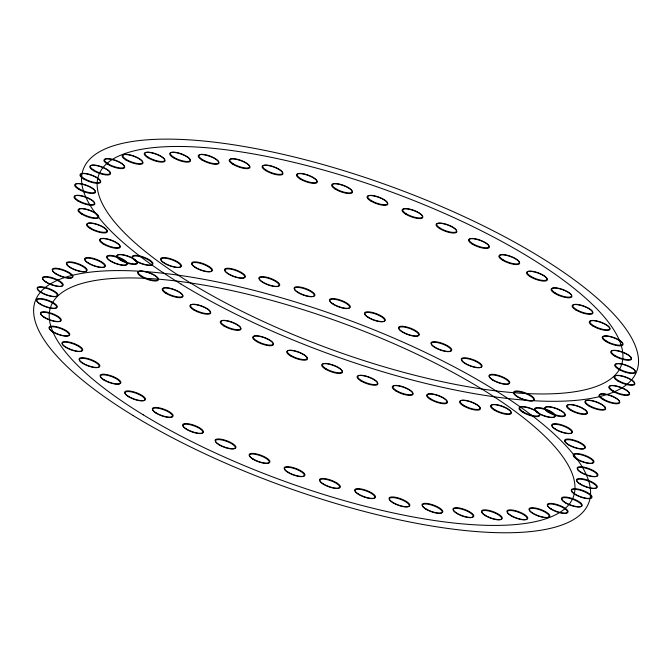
<?xml version="1.0" encoding="UTF-8"?>
<svg xmlns="http://www.w3.org/2000/svg" width="672" height="672" viewBox="0 0 672 672"><rect width="100%" height="100%" fill="white"/><g stroke="black" fill="none" stroke-linecap="round" stroke-linejoin="round"><path stroke-width="1.01" d="M143.228 414.826A278.057 84.252 20 0 0 570.898 501.833A278.057 84.252 20 0 0 221.978 288.523A278.057 84.252 20 0 0 143.228 414.826M191.159 283.366A278.057 84.252 20 0 0 618.828 370.373A278.057 84.252 20 0 0 269.909 157.063A278.057 84.252 20 0 0 191.159 283.366M133.199 415.607A294.58 89.258 20 0 0 586.278 507.78A294.58 89.258 20 0 0 216.628 281.803A294.58 89.258 20 0 0 133.199 415.607M181.129 284.147A294.58 89.258 20 0 0 634.208 376.32A294.58 89.258 20 0 0 264.558 150.343A294.58 89.258 20 0 0 181.129 284.147M580.356 484.336A10.525 3.192 20 0 0 596.543 487.628A10.525 3.192 20 0 0 583.338 479.556A10.525 3.192 20 0 0 580.356 484.336M580.222 483.924A11.012 3.335 20 0 0 597.156 487.368A11.012 3.335 20 0 0 583.338 478.918A11.012 3.335 20 0 0 580.222 483.924M617.77 380.948A11.012 3.335 20 0 0 634.704 384.392A11.012 3.335 20 0 0 620.886 375.942A11.012 3.335 20 0 0 617.77 380.948M618.223 380.486A10.525 3.192 20 0 0 634.41 383.779A10.525 3.192 20 0 0 621.205 375.707A10.525 3.192 20 0 0 618.223 380.486M575.089 494.483A10.525 3.192 20 0 0 591.276 497.776A10.525 3.192 20 0 0 578.071 489.703A10.525 3.192 20 0 0 575.089 494.483M574.955 494.071A11.012 3.335 20 0 0 591.889 497.515A11.012 3.335 20 0 0 578.071 489.073A11.012 3.335 20 0 0 574.955 494.071M612.503 391.096A11.012 3.335 20 0 0 629.437 394.54A11.012 3.335 20 0 0 615.619 386.089A11.012 3.335 20 0 0 612.503 391.096M612.956 390.634A10.525 3.192 20 0 0 629.143 393.926A10.525 3.192 20 0 0 615.938 385.854A10.525 3.192 20 0 0 612.956 390.634M565.303 502.824A10.525 3.192 20 0 0 581.482 506.117A10.525 3.192 20 0 0 568.277 498.044A10.525 3.192 20 0 0 565.303 502.824M565.16 502.404A11.012 3.335 20 0 0 582.103 505.856A11.012 3.335 20 0 0 568.285 497.406A11.012 3.335 20 0 0 565.16 502.404M602.708 399.428A11.012 3.335 20 0 0 619.651 402.872A11.012 3.335 20 0 0 605.833 394.43A11.012 3.335 20 0 0 602.708 399.428M603.17 398.966A10.525 3.192 20 0 0 619.349 402.259A10.525 3.192 20 0 0 606.144 394.187A10.525 3.192 20 0 0 603.17 398.966M551.149 509.2A10.525 3.192 20 0 0 567.336 512.492A10.525 3.192 20 0 0 554.131 504.42A10.525 3.192 20 0 0 551.149 509.2M551.015 508.78A11.012 3.335 20 0 0 567.949 512.232A11.012 3.335 20 0 0 554.131 503.782A11.012 3.335 20 0 0 551.015 508.78M588.563 405.804A11.012 3.335 20 0 0 605.497 409.248A11.012 3.335 20 0 0 591.679 400.806A11.012 3.335 20 0 0 588.563 405.804M589.016 405.342A10.525 3.192 20 0 0 605.203 408.635A10.525 3.192 20 0 0 591.998 400.562A10.525 3.192 20 0 0 589.016 405.342M532.888 513.509A10.525 3.192 20 0 0 549.074 516.802A10.525 3.192 20 0 0 535.87 508.729A10.525 3.192 20 0 0 532.888 513.509M532.753 513.097A11.012 3.335 20 0 0 549.688 516.541A11.012 3.335 20 0 0 535.87 508.091A11.012 3.335 20 0 0 532.753 513.097M570.301 410.113A11.012 3.335 20 0 0 587.236 413.566A11.012 3.335 20 0 0 573.418 405.115A11.012 3.335 20 0 0 570.301 410.113M570.755 409.651A10.525 3.192 20 0 0 586.942 412.944A10.525 3.192 20 0 0 573.737 404.872A10.525 3.192 20 0 0 570.755 409.651M510.829 515.676A10.525 3.192 20 0 0 527.008 518.969A10.525 3.192 20 0 0 513.803 510.896A10.525 3.192 20 0 0 510.829 515.676M510.686 515.264A11.012 3.335 20 0 0 527.629 518.708A11.012 3.335 20 0 0 513.811 510.266A11.012 3.335 20 0 0 510.686 515.264M548.234 412.289A11.012 3.335 20 0 0 565.169 415.733A11.012 3.335 20 0 0 551.351 407.282A11.012 3.335 20 0 0 548.234 412.289M548.688 411.827A10.525 3.192 20 0 0 564.875 415.12A10.525 3.192 20 0 0 551.67 407.047A10.525 3.192 20 0 0 548.688 411.827M485.335 515.676A10.525 3.192 20 0 0 501.522 518.969A10.525 3.192 20 0 0 488.317 510.896A10.525 3.192 20 0 0 485.335 515.676M485.201 515.256A11.012 3.335 20 0 0 502.135 518.7A11.012 3.335 20 0 0 488.317 510.258A11.012 3.335 20 0 0 485.201 515.256M522.749 412.28A11.012 3.335 20 0 0 539.683 415.724A11.012 3.335 20 0 0 525.865 407.274A11.012 3.335 20 0 0 522.749 412.28M523.202 411.818A10.525 3.192 20 0 0 539.389 415.111A10.525 3.192 20 0 0 526.184 407.039A10.525 3.192 20 0 0 523.202 411.818M456.859 513.492A10.525 3.192 20 0 0 473.046 516.785A10.525 3.192 20 0 0 459.841 508.712A10.525 3.192 20 0 0 456.859 513.492M456.725 513.072A11.012 3.335 20 0 0 473.659 516.516A11.012 3.335 20 0 0 459.841 508.074A11.012 3.335 20 0 0 456.725 513.072M494.264 410.096A11.012 3.335 20 0 0 511.207 413.54A11.012 3.335 20 0 0 497.389 405.09A11.012 3.335 20 0 0 494.264 410.096M494.726 409.634A10.525 3.192 20 0 0 510.913 412.927A10.525 3.192 20 0 0 497.708 404.855A10.525 3.192 20 0 0 494.726 409.634M425.88 509.166A10.525 3.192 20 0 0 442.067 512.459A10.525 3.192 20 0 0 428.862 504.386A10.525 3.192 20 0 0 425.88 509.166M425.746 508.746A11.012 3.335 20 0 0 442.68 512.198A11.012 3.335 20 0 0 428.862 503.748A11.012 3.335 20 0 0 425.746 508.746M463.294 405.77A11.012 3.335 20 0 0 480.228 409.214A11.012 3.335 20 0 0 466.41 400.772A11.012 3.335 20 0 0 463.294 405.77M463.747 405.308A10.525 3.192 20 0 0 479.934 408.601A10.525 3.192 20 0 0 466.729 400.529A10.525 3.192 20 0 0 463.747 405.308M392.927 502.774A10.525 3.192 20 0 0 409.114 506.066A10.525 3.192 20 0 0 395.909 497.994A10.525 3.192 20 0 0 392.927 502.774M392.792 502.362A11.012 3.335 20 0 0 409.727 505.806A11.012 3.335 20 0 0 395.909 497.356A11.012 3.335 20 0 0 392.792 502.362M430.34 399.378A11.012 3.335 20 0 0 447.275 402.83A11.012 3.335 20 0 0 433.457 394.38A11.012 3.335 20 0 0 430.34 399.378M430.794 398.924A10.525 3.192 20 0 0 446.981 402.217A10.525 3.192 20 0 0 433.776 394.145A10.525 3.192 20 0 0 430.794 398.924M358.571 494.432A10.525 3.192 20 0 0 374.758 497.717A10.525 3.192 20 0 0 361.553 489.644A10.525 3.192 20 0 0 358.571 494.432M358.436 494.012A11.012 3.335 20 0 0 375.371 497.456A11.012 3.335 20 0 0 361.553 489.014A11.012 3.335 20 0 0 358.436 494.012M395.984 391.037A11.012 3.335 20 0 0 412.919 394.481A11.012 3.335 20 0 0 399.101 386.03A11.012 3.335 20 0 0 395.984 391.037M396.438 390.575A10.525 3.192 20 0 0 412.625 393.868A10.525 3.192 20 0 0 399.42 385.795A10.525 3.192 20 0 0 396.438 390.575M323.4 484.268A10.525 3.192 20 0 0 339.578 487.561A10.525 3.192 20 0 0 326.374 479.489A10.525 3.192 20 0 0 323.4 484.268M323.257 483.857A11.012 3.335 20 0 0 340.2 487.301A11.012 3.335 20 0 0 326.374 478.85A11.012 3.335 20 0 0 323.257 483.857M360.805 380.873A11.012 3.335 20 0 0 377.74 384.317A11.012 3.335 20 0 0 363.922 375.875A11.012 3.335 20 0 0 360.805 380.873M361.259 380.411A10.525 3.192 20 0 0 377.446 383.704A10.525 3.192 20 0 0 364.241 375.631A10.525 3.192 20 0 0 361.259 380.411M288.002 472.466A10.525 3.192 20 0 0 304.189 475.759A10.525 3.192 20 0 0 290.984 467.687A10.525 3.192 20 0 0 288.002 472.466M287.868 472.055A11.012 3.335 20 0 0 304.802 475.499A11.012 3.335 20 0 0 290.984 467.048A11.012 3.335 20 0 0 287.868 472.055M325.408 369.071A11.012 3.335 20 0 0 342.35 372.523A11.012 3.335 20 0 0 328.532 364.073A11.012 3.335 20 0 0 325.408 369.071M325.87 368.617A10.525 3.192 20 0 0 342.056 371.902A10.525 3.192 20 0 0 328.852 363.829A10.525 3.192 20 0 0 325.87 368.617M252.991 459.228A10.525 3.192 20 0 0 269.178 462.521A10.525 3.192 20 0 0 255.973 454.448A10.525 3.192 20 0 0 252.991 459.228M252.857 458.816A11.012 3.335 20 0 0 269.791 462.26A11.012 3.335 20 0 0 255.973 453.81A11.012 3.335 20 0 0 252.857 458.816M290.405 355.832A11.012 3.335 20 0 0 307.339 359.285A11.012 3.335 20 0 0 293.521 350.834A11.012 3.335 20 0 0 290.405 355.832M290.858 355.379A10.525 3.192 20 0 0 307.045 358.663A10.525 3.192 20 0 0 293.84 350.591A10.525 3.192 20 0 0 290.858 355.379M218.98 444.78A10.525 3.192 20 0 0 235.158 448.073A10.525 3.192 20 0 0 221.953 440A10.525 3.192 20 0 0 218.98 444.78M218.837 444.36A11.012 3.335 20 0 0 235.78 447.812A11.012 3.335 20 0 0 221.953 439.362A11.012 3.335 20 0 0 218.837 444.36M256.385 341.384A11.012 3.335 20 0 0 273.319 344.828A11.012 3.335 20 0 0 259.501 336.386A11.012 3.335 20 0 0 256.385 341.384M256.838 340.922A10.525 3.192 20 0 0 273.025 344.215A10.525 3.192 20 0 0 259.82 336.143A10.525 3.192 20 0 0 256.838 340.922M186.522 429.366A10.525 3.192 20 0 0 202.709 432.659A10.525 3.192 20 0 0 189.504 424.586A10.525 3.192 20 0 0 186.522 429.366M186.388 428.946A11.012 3.335 20 0 0 203.322 432.398A11.012 3.335 20 0 0 189.504 423.948A11.012 3.335 20 0 0 186.388 428.946M223.936 325.97A11.012 3.335 20 0 0 240.87 329.414A11.012 3.335 20 0 0 227.052 320.972A11.012 3.335 20 0 0 223.936 325.97M224.389 325.508A10.525 3.192 20 0 0 240.576 328.801A10.525 3.192 20 0 0 227.371 320.729A10.525 3.192 20 0 0 224.389 325.508M156.198 413.246A10.525 3.192 20 0 0 172.385 416.539A10.525 3.192 20 0 0 159.18 408.467A10.525 3.192 20 0 0 156.198 413.246M156.064 412.835A11.012 3.335 20 0 0 172.998 416.279A11.012 3.335 20 0 0 159.18 407.837A11.012 3.335 20 0 0 156.064 412.835M193.612 309.859A11.012 3.335 20 0 0 210.546 313.303A11.012 3.335 20 0 0 196.728 304.853A11.012 3.335 20 0 0 193.612 309.859M194.065 309.397A10.525 3.192 20 0 0 210.252 312.69A10.525 3.192 20 0 0 197.047 304.618A10.525 3.192 20 0 0 194.065 309.397M128.52 396.707A10.525 3.192 20 0 0 144.698 400A10.525 3.192 20 0 0 131.494 391.927A10.525 3.192 20 0 0 128.52 396.707M128.377 396.295A11.012 3.335 20 0 0 145.32 399.739A11.012 3.335 20 0 0 131.502 391.297A11.012 3.335 20 0 0 128.377 396.295M165.925 293.32A11.012 3.335 20 0 0 182.86 296.764A11.012 3.335 20 0 0 169.042 288.313A11.012 3.335 20 0 0 165.925 293.32M166.379 292.858A10.525 3.192 20 0 0 182.566 296.15A10.525 3.192 20 0 0 169.361 288.078A10.525 3.192 20 0 0 166.379 292.858M103.95 380.033A10.525 3.192 20 0 0 120.137 383.326A10.525 3.192 20 0 0 106.932 375.253A10.525 3.192 20 0 0 103.95 380.033M103.816 379.613A11.012 3.335 20 0 0 120.75 383.057A11.012 3.335 20 0 0 106.932 374.615A11.012 3.335 20 0 0 103.816 379.613M141.364 276.637A11.012 3.335 20 0 0 158.298 280.081A11.012 3.335 20 0 0 144.48 271.631A11.012 3.335 20 0 0 141.364 276.637M141.817 276.175A10.525 3.192 20 0 0 158.004 279.468A10.525 3.192 20 0 0 144.799 271.396A10.525 3.192 20 0 0 141.817 276.175M82.925 363.493A10.525 3.192 20 0 0 99.103 366.786A10.525 3.192 20 0 0 85.898 358.714A10.525 3.192 20 0 0 82.925 363.493M82.782 363.073A11.012 3.335 20 0 0 99.725 366.526A11.012 3.335 20 0 0 85.907 358.075A11.012 3.335 20 0 0 82.782 363.073M120.33 260.098A11.012 3.335 20 0 0 137.273 263.542A11.012 3.335 20 0 0 123.446 255.1A11.012 3.335 20 0 0 120.33 260.098M120.792 259.636A10.525 3.192 20 0 0 136.97 262.928A10.525 3.192 20 0 0 123.766 254.856A10.525 3.192 20 0 0 120.792 259.636M65.789 347.382A10.525 3.192 20 0 0 81.976 350.675A10.525 3.192 20 0 0 68.771 342.602A10.525 3.192 20 0 0 65.789 347.382M65.654 346.962A11.012 3.335 20 0 0 82.589 350.414A11.012 3.335 20 0 0 68.771 341.964A11.012 3.335 20 0 0 65.654 346.962M103.202 243.986A11.012 3.335 20 0 0 120.137 247.43A11.012 3.335 20 0 0 106.319 238.988A11.012 3.335 20 0 0 103.202 243.986M103.656 243.524A10.525 3.192 20 0 0 119.843 246.817A10.525 3.192 20 0 0 106.638 238.745A10.525 3.192 20 0 0 103.656 243.524M52.844 331.968A10.525 3.192 20 0 0 69.031 335.261A10.525 3.192 20 0 0 55.826 327.188A10.525 3.192 20 0 0 52.844 331.968M52.71 331.556A11.012 3.335 20 0 0 69.644 335A11.012 3.335 20 0 0 55.826 326.558A11.012 3.335 20 0 0 52.71 331.556M90.258 228.581A11.012 3.335 20 0 0 107.192 232.025A11.012 3.335 20 0 0 93.374 223.574A11.012 3.335 20 0 0 90.258 228.581M90.712 228.119A10.525 3.192 20 0 0 106.898 231.412A10.525 3.192 20 0 0 93.694 223.339A10.525 3.192 20 0 0 90.712 228.119M44.318 317.528A10.525 3.192 20 0 0 60.505 320.821A10.525 3.192 20 0 0 47.3 312.749A10.525 3.192 20 0 0 44.318 317.528M44.184 317.117A11.012 3.335 20 0 0 61.118 320.561A11.012 3.335 20 0 0 47.3 312.11A11.012 3.335 20 0 0 44.184 317.117M81.724 214.133A11.012 3.335 20 0 0 98.666 217.585A11.012 3.335 20 0 0 84.848 209.135A11.012 3.335 20 0 0 81.724 214.133M82.186 213.671A10.525 3.192 20 0 0 98.372 216.964A10.525 3.192 20 0 0 85.168 208.891A10.525 3.192 20 0 0 82.186 213.671M40.345 304.298A10.525 3.192 20 0 0 56.532 307.591A10.525 3.192 20 0 0 43.327 299.519A10.525 3.192 20 0 0 40.345 304.298M40.211 303.887A11.012 3.335 20 0 0 57.145 307.331A11.012 3.335 20 0 0 43.327 298.88A11.012 3.335 20 0 0 40.211 303.887M77.759 200.903A11.012 3.335 20 0 0 94.693 204.355A11.012 3.335 20 0 0 80.875 195.905A11.012 3.335 20 0 0 77.759 200.903M78.212 200.441A10.525 3.192 20 0 0 94.399 203.734A10.525 3.192 20 0 0 81.194 195.661A10.525 3.192 20 0 0 78.212 200.441M41 292.505A10.525 3.192 20 0 0 57.179 295.798A10.525 3.192 20 0 0 43.974 287.725A10.525 3.192 20 0 0 41 292.505M40.858 292.093A11.012 3.335 20 0 0 57.8 295.537A11.012 3.335 20 0 0 43.982 287.095A11.012 3.335 20 0 0 40.858 292.093M78.406 189.118A11.012 3.335 20 0 0 95.348 192.562A11.012 3.335 20 0 0 81.53 184.111A11.012 3.335 20 0 0 78.406 189.118M78.868 188.656A10.525 3.192 20 0 0 95.046 191.948A10.525 3.192 20 0 0 81.841 183.876A10.525 3.192 20 0 0 78.868 188.656M46.267 282.358A10.525 3.192 20 0 0 62.446 285.65A10.525 3.192 20 0 0 49.249 277.578A10.525 3.192 20 0 0 46.267 282.358M46.124 281.946A11.012 3.335 20 0 0 63.067 285.39A11.012 3.335 20 0 0 49.249 276.94A11.012 3.335 20 0 0 46.124 281.946M83.672 178.962A11.012 3.335 20 0 0 100.615 182.414A11.012 3.335 20 0 0 86.797 173.964A11.012 3.335 20 0 0 83.672 178.962M84.134 178.508A10.525 3.192 20 0 0 100.313 181.801A10.525 3.192 20 0 0 87.108 173.729A10.525 3.192 20 0 0 84.134 178.508M56.053 274.025A10.525 3.192 20 0 0 72.24 277.318A10.525 3.192 20 0 0 59.035 269.245A10.525 3.192 20 0 0 56.053 274.025M55.919 273.613A11.012 3.335 20 0 0 72.853 277.057A11.012 3.335 20 0 0 59.035 268.607A11.012 3.335 20 0 0 55.919 273.613M93.467 170.629A11.012 3.335 20 0 0 110.401 174.073A11.012 3.335 20 0 0 96.583 165.631A11.012 3.335 20 0 0 93.467 170.629M93.92 170.167A10.525 3.192 20 0 0 110.107 173.46A10.525 3.192 20 0 0 96.902 165.388A10.525 3.192 20 0 0 93.92 170.167M70.207 267.649A10.525 3.192 20 0 0 86.386 270.942A10.525 3.192 20 0 0 73.181 262.87A10.525 3.192 20 0 0 70.207 267.649M70.064 267.229A11.012 3.335 20 0 0 87.007 270.682A11.012 3.335 20 0 0 73.189 262.231A11.012 3.335 20 0 0 70.064 267.229M107.612 164.254A11.012 3.335 20 0 0 124.555 167.698A11.012 3.335 20 0 0 110.729 159.256A11.012 3.335 20 0 0 107.612 164.254M108.074 163.792A10.525 3.192 20 0 0 124.253 167.084A10.525 3.192 20 0 0 111.048 159.012A10.525 3.192 20 0 0 108.074 163.792M88.469 263.34A10.525 3.192 20 0 0 104.647 266.633A10.525 3.192 20 0 0 91.451 258.56A10.525 3.192 20 0 0 88.469 263.34M88.326 262.92A11.012 3.335 20 0 0 105.269 266.364A11.012 3.335 20 0 0 91.451 257.922A11.012 3.335 20 0 0 88.326 262.92M125.874 159.944A11.012 3.335 20 0 0 142.817 163.388A11.012 3.335 20 0 0 128.999 154.938A11.012 3.335 20 0 0 125.874 159.944M126.336 159.482A10.525 3.192 20 0 0 142.514 162.775A10.525 3.192 20 0 0 129.31 154.703A10.525 3.192 20 0 0 126.336 159.482M110.527 261.164A10.525 3.192 20 0 0 126.714 264.457A10.525 3.192 20 0 0 113.509 256.385A10.525 3.192 20 0 0 110.527 261.164M110.393 260.753A11.012 3.335 20 0 0 127.336 264.197A11.012 3.335 20 0 0 113.509 255.746A11.012 3.335 20 0 0 110.393 260.753M147.941 157.769A11.012 3.335 20 0 0 164.875 161.221A11.012 3.335 20 0 0 151.057 152.771A11.012 3.335 20 0 0 147.941 157.769M148.394 157.315A10.525 3.192 20 0 0 164.581 160.608A10.525 3.192 20 0 0 151.376 152.536A10.525 3.192 20 0 0 148.394 157.315M136.021 261.173A10.525 3.192 20 0 0 152.208 264.466A10.525 3.192 20 0 0 139.003 256.393A10.525 3.192 20 0 0 136.021 261.173M135.887 260.761A11.012 3.335 20 0 0 152.821 264.205A11.012 3.335 20 0 0 139.003 255.755A11.012 3.335 20 0 0 135.887 260.761M173.426 157.777A11.012 3.335 20 0 0 190.369 161.221A11.012 3.335 20 0 0 176.551 152.779A11.012 3.335 20 0 0 173.426 157.777M173.888 157.315A10.525 3.192 20 0 0 190.075 160.608A10.525 3.192 20 0 0 176.87 152.536A10.525 3.192 20 0 0 173.888 157.315M164.497 263.357A10.525 3.192 20 0 0 180.684 266.65A10.525 3.192 20 0 0 167.479 258.577A10.525 3.192 20 0 0 164.497 263.357M164.363 262.945A11.012 3.335 20 0 0 181.297 266.389A11.012 3.335 20 0 0 167.479 257.939A11.012 3.335 20 0 0 164.363 262.945M201.911 159.961A11.012 3.335 20 0 0 218.845 163.414A11.012 3.335 20 0 0 205.027 154.963A11.012 3.335 20 0 0 201.911 159.961M202.364 159.499A10.525 3.192 20 0 0 218.551 162.792A10.525 3.192 20 0 0 205.346 154.72A10.525 3.192 20 0 0 202.364 159.499M195.476 267.683A10.525 3.192 20 0 0 211.663 270.976A10.525 3.192 20 0 0 198.458 262.903A10.525 3.192 20 0 0 195.476 267.683M195.342 267.263A11.012 3.335 20 0 0 212.276 270.715A11.012 3.335 20 0 0 198.458 262.265A11.012 3.335 20 0 0 195.342 267.263M232.89 164.287A11.012 3.335 20 0 0 249.824 167.731A11.012 3.335 20 0 0 236.006 159.289A11.012 3.335 20 0 0 232.89 164.287M233.344 163.825A10.525 3.192 20 0 0 249.53 167.118A10.525 3.192 20 0 0 236.326 159.046A10.525 3.192 20 0 0 233.344 163.825M228.43 274.067A10.525 3.192 20 0 0 244.608 277.36A10.525 3.192 20 0 0 231.403 269.287A10.525 3.192 20 0 0 228.43 274.067M228.287 273.655A11.012 3.335 20 0 0 245.23 277.099A11.012 3.335 20 0 0 231.412 268.657A11.012 3.335 20 0 0 228.287 273.655M265.835 170.68A11.012 3.335 20 0 0 282.778 174.124A11.012 3.335 20 0 0 268.951 165.673A11.012 3.335 20 0 0 265.835 170.68M266.297 170.218A10.525 3.192 20 0 0 282.475 173.51A10.525 3.192 20 0 0 269.27 165.438A10.525 3.192 20 0 0 266.297 170.218M262.786 282.416A10.525 3.192 20 0 0 278.972 285.709A10.525 3.192 20 0 0 265.768 277.637A10.525 3.192 20 0 0 262.786 282.416M262.643 282.005A11.012 3.335 20 0 0 279.586 285.449A11.012 3.335 20 0 0 265.768 276.998A11.012 3.335 20 0 0 262.643 282.005M300.191 179.021A11.012 3.335 20 0 0 317.134 182.473A11.012 3.335 20 0 0 303.316 174.023A11.012 3.335 20 0 0 300.191 179.021M300.653 178.567A10.525 3.192 20 0 0 316.831 181.86A10.525 3.192 20 0 0 303.635 173.788A10.525 3.192 20 0 0 300.653 178.567M297.965 292.58A10.525 3.192 20 0 0 314.143 295.873A10.525 3.192 20 0 0 300.938 287.801A10.525 3.192 20 0 0 297.965 292.58M297.822 292.16A11.012 3.335 20 0 0 314.765 295.604A11.012 3.335 20 0 0 300.938 287.162A11.012 3.335 20 0 0 297.822 292.16M335.37 189.185A11.012 3.335 20 0 0 352.304 192.629A11.012 3.335 20 0 0 338.486 184.187A11.012 3.335 20 0 0 335.37 189.185M335.824 188.723A10.525 3.192 20 0 0 352.01 192.016A10.525 3.192 20 0 0 338.806 183.943A10.525 3.192 20 0 0 335.824 188.723M333.354 304.382A10.525 3.192 20 0 0 349.541 307.667A10.525 3.192 20 0 0 336.336 299.594A10.525 3.192 20 0 0 333.354 304.382M333.22 303.962A11.012 3.335 20 0 0 350.154 307.406A11.012 3.335 20 0 0 336.336 298.964A11.012 3.335 20 0 0 333.22 303.962M370.768 200.987A11.012 3.335 20 0 0 387.702 204.431A11.012 3.335 20 0 0 373.884 195.98A11.012 3.335 20 0 0 370.768 200.987M371.221 200.525A10.525 3.192 20 0 0 387.408 203.818A10.525 3.192 20 0 0 374.203 195.745A10.525 3.192 20 0 0 371.221 200.525M368.365 317.621A10.525 3.192 20 0 0 384.544 320.905A10.525 3.192 20 0 0 371.339 312.833A10.525 3.192 20 0 0 368.365 317.621M368.222 317.201A11.012 3.335 20 0 0 385.165 320.645A11.012 3.335 20 0 0 371.347 312.203A11.012 3.335 20 0 0 368.222 317.201M405.77 214.225A11.012 3.335 20 0 0 422.705 217.669A11.012 3.335 20 0 0 408.887 209.219A11.012 3.335 20 0 0 405.77 214.225M406.232 213.763A10.525 3.192 20 0 0 422.411 217.056A10.525 3.192 20 0 0 409.206 208.984A10.525 3.192 20 0 0 406.232 213.763M402.385 332.069A10.525 3.192 20 0 0 418.564 335.362A10.525 3.192 20 0 0 405.359 327.289A10.525 3.192 20 0 0 402.385 332.069M402.242 331.649A11.012 3.335 20 0 0 419.185 335.101A11.012 3.335 20 0 0 405.359 326.651A11.012 3.335 20 0 0 402.242 331.649M439.79 228.673A11.012 3.335 20 0 0 456.725 232.117A11.012 3.335 20 0 0 442.907 223.675A11.012 3.335 20 0 0 439.79 228.673M440.244 228.211A10.525 3.192 20 0 0 456.431 231.504A10.525 3.192 20 0 0 443.226 223.432A10.525 3.192 20 0 0 440.244 228.211M434.834 347.483A10.525 3.192 20 0 0 451.013 350.776A10.525 3.192 20 0 0 437.808 342.703A10.525 3.192 20 0 0 434.834 347.483M434.692 347.063A11.012 3.335 20 0 0 451.634 350.515A11.012 3.335 20 0 0 437.816 342.065A11.012 3.335 20 0 0 434.692 347.063M472.24 244.087A11.012 3.335 20 0 0 489.182 247.531A11.012 3.335 20 0 0 475.356 239.089A11.012 3.335 20 0 0 472.24 244.087M472.702 243.625A10.525 3.192 20 0 0 488.88 246.918A10.525 3.192 20 0 0 475.675 238.846A10.525 3.192 20 0 0 472.702 243.625M465.158 363.594A10.525 3.192 20 0 0 481.345 366.887A10.525 3.192 20 0 0 468.14 358.814A10.525 3.192 20 0 0 465.158 363.594M465.024 363.182A11.012 3.335 20 0 0 481.958 366.626A11.012 3.335 20 0 0 468.14 358.176A11.012 3.335 20 0 0 465.024 363.182M502.564 260.198A11.012 3.335 20 0 0 519.506 263.651A11.012 3.335 20 0 0 505.688 255.2A11.012 3.335 20 0 0 502.564 260.198M503.026 259.745A10.525 3.192 20 0 0 519.212 263.038A10.525 3.192 20 0 0 506.008 254.965A10.525 3.192 20 0 0 503.026 259.745M492.836 380.134A10.525 3.192 20 0 0 509.023 383.426A10.525 3.192 20 0 0 495.818 375.354A10.525 3.192 20 0 0 492.836 380.134M492.702 379.722A11.012 3.335 20 0 0 509.636 383.166A11.012 3.335 20 0 0 495.818 374.716A11.012 3.335 20 0 0 492.702 379.722M530.25 276.738A11.012 3.335 20 0 0 547.184 280.19A11.012 3.335 20 0 0 533.366 271.74A11.012 3.335 20 0 0 530.25 276.738M530.704 276.284A10.525 3.192 20 0 0 546.89 279.577A10.525 3.192 20 0 0 533.686 271.505A10.525 3.192 20 0 0 530.704 276.284M517.406 396.816A10.525 3.192 20 0 0 533.593 400.109A10.525 3.192 20 0 0 520.388 392.036A10.525 3.192 20 0 0 517.406 396.816M517.272 396.404A11.012 3.335 20 0 0 534.206 399.848A11.012 3.335 20 0 0 520.388 391.398A11.012 3.335 20 0 0 517.272 396.404M554.82 293.42A11.012 3.335 20 0 0 571.754 296.873A11.012 3.335 20 0 0 557.936 288.422A11.012 3.335 20 0 0 554.82 293.42M555.274 292.958A10.525 3.192 20 0 0 571.46 296.251A10.525 3.192 20 0 0 558.256 288.179A10.525 3.192 20 0 0 555.274 292.958M538.432 413.356A10.525 3.192 20 0 0 554.618 416.648A10.525 3.192 20 0 0 541.414 408.576A10.525 3.192 20 0 0 538.432 413.356M538.297 412.936A11.012 3.335 20 0 0 555.232 416.388A11.012 3.335 20 0 0 541.414 407.938A11.012 3.335 20 0 0 538.297 412.936M575.845 309.96A11.012 3.335 20 0 0 592.78 313.404A11.012 3.335 20 0 0 578.962 304.962A11.012 3.335 20 0 0 575.845 309.96M576.299 309.498A10.525 3.192 20 0 0 592.486 312.791A10.525 3.192 20 0 0 579.281 304.718A10.525 3.192 20 0 0 576.299 309.498M555.568 429.467A10.525 3.192 20 0 0 571.754 432.76A10.525 3.192 20 0 0 558.55 424.687A10.525 3.192 20 0 0 555.568 429.467M555.433 429.047A11.012 3.335 20 0 0 572.368 432.499A11.012 3.335 20 0 0 558.55 424.049A11.012 3.335 20 0 0 555.433 429.047M592.973 326.071A11.012 3.335 20 0 0 609.916 329.515A11.012 3.335 20 0 0 596.098 321.073A11.012 3.335 20 0 0 592.973 326.071M593.435 325.609A10.525 3.192 20 0 0 609.622 328.902A10.525 3.192 20 0 0 596.417 320.83A10.525 3.192 20 0 0 593.435 325.609M568.512 444.872A10.525 3.192 20 0 0 584.69 448.165A10.525 3.192 20 0 0 571.486 440.093A10.525 3.192 20 0 0 568.512 444.872M568.369 444.461A11.012 3.335 20 0 0 585.312 447.905A11.012 3.335 20 0 0 571.494 439.454A11.012 3.335 20 0 0 568.369 444.461M605.917 341.477A11.012 3.335 20 0 0 622.86 344.929A11.012 3.335 20 0 0 609.034 336.479A11.012 3.335 20 0 0 605.917 341.477M606.379 341.023A10.525 3.192 20 0 0 622.558 344.316A10.525 3.192 20 0 0 609.353 336.244A10.525 3.192 20 0 0 606.379 341.023M577.038 459.32A10.525 3.192 20 0 0 593.225 462.613A10.525 3.192 20 0 0 580.02 454.541A10.525 3.192 20 0 0 577.038 459.32M576.904 458.9A11.012 3.335 20 0 0 593.838 462.344A11.012 3.335 20 0 0 580.02 453.902A11.012 3.335 20 0 0 576.904 458.9M614.452 355.925A11.012 3.335 20 0 0 631.386 359.369A11.012 3.335 20 0 0 617.568 350.918A11.012 3.335 20 0 0 614.452 355.925M614.905 355.463A10.525 3.192 20 0 0 631.092 358.756A10.525 3.192 20 0 0 617.887 350.683A10.525 3.192 20 0 0 614.905 355.463M581.011 472.55A10.525 3.192 20 0 0 597.198 475.843A10.525 3.192 20 0 0 583.993 467.771A10.525 3.192 20 0 0 581.011 472.55M580.877 472.13A11.012 3.335 20 0 0 597.811 475.574A11.012 3.335 20 0 0 583.993 467.132A11.012 3.335 20 0 0 580.877 472.13M618.425 369.155A11.012 3.335 20 0 0 635.359 372.599A11.012 3.335 20 0 0 621.541 364.148A11.012 3.335 20 0 0 618.425 369.155M618.878 368.693A10.525 3.192 20 0 0 635.065 371.986A10.525 3.192 20 0 0 621.86 363.913A10.525 3.192 20 0 0 618.878 368.693"/></g></svg>
